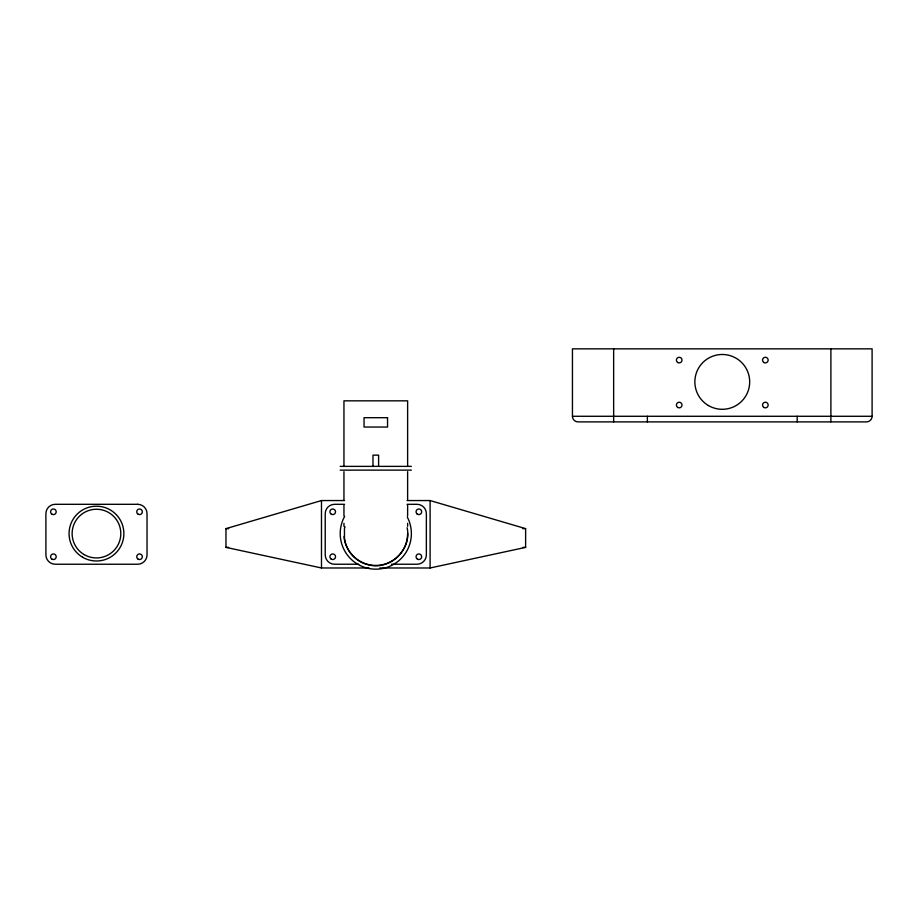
<?xml version="1.0" encoding="UTF-8"?>
<svg xmlns="http://www.w3.org/2000/svg" width="918" height="918" viewBox="0 0 918 918"><rect width="100%" height="100%" fill="white"/><g stroke="black" fill="none" stroke-linecap="round" stroke-linejoin="round"><path stroke-width="1.38" d="M407.099 527.712C412.01 548.803 391.057 569.653 370.184 565.236A31.981 31.981 0 0 1 344.502 539.268M344.457 527.896L344.457 539.279M369.002 567.978L321.484 567.978L225.966 547.38L225.966 528.642L321.484 500.551L344.56 500.551M379.868 567.978L430.106 567.978L525.624 547.38L525.624 528.642L430.106 500.551L407.018 500.551M572.442 416.279L872.1 416.279L872.1 348.851L572.442 348.851L572.442 416.279A5.623 5.623 0 0 0 578.065 421.89L866.477 421.89A5.623 5.623 0 0 0 872.1 416.279M340.211 466.378L411.379 466.378M340.211 470.131L411.379 470.131M344.537 504.303L334.588 504.303A9.364 9.364 0 0 0 325.224 513.667L325.224 554.862A9.364 9.364 0 0 0 334.588 564.237L358.743 564.237M407.053 504.303L416.99 504.303A9.364 9.364 0 0 1 426.365 513.667L426.365 554.862A9.364 9.364 0 0 1 416.99 564.237L391.424 564.237M225.966 528.642L228.639 528.642M522.95 528.642L525.624 528.642M225.966 547.38L228.639 547.38M522.95 547.38L525.624 547.38M830.893 348.851L830.893 421.867M797.191 416.279L797.191 421.867M647.362 416.279L647.362 421.867M613.649 348.851L613.649 421.867M430.106 500.551L430.106 567.978M407.626 466.378L407.626 400.833L343.952 400.833L343.952 466.378M407.626 471.645L407.626 499.633M407.626 504.671L407.626 515.939M407.626 523.306L407.626 526.358M378.606 466.378L378.606 455.144L372.983 455.144L372.983 466.378M343.952 471.645L343.952 499.633M343.952 504.671L343.952 515.939M343.952 523.306L343.952 526.358M321.484 500.551L321.484 567.978M407.626 533.587A31.843 31.843 0 0 1 377.229 565.396A31.843 31.843 0 0 1 344.078 536.456M407.294 517.041A35.584 35.584 0 0 1 375.416 569.171A35.584 35.584 0 0 1 344.652 516.375M344.698 527.93A32.44 32.44 0 0 1 344.927 526.611M387.545 417.69L364.044 417.69L364.044 427.054L387.545 427.054L387.545 417.69M137.666 504.303L55.264 504.303A9.364 9.364 0 0 0 45.9 513.667L45.9 554.862A9.364 9.364 0 0 0 55.264 564.237L137.666 564.237A9.364 9.364 0 0 0 147.029 554.862L147.029 513.667A9.364 9.364 0 0 0 137.666 504.303M82.586 557.226A27.414 27.414 0 0 0 123.873 533.806A27.414 27.414 0 0 0 82.941 509.754A27.414 27.414 0 0 0 82.586 557.226M84.135 554.587A24.35 24.35 0 0 0 120.809 533.783A24.35 24.35 0 0 0 84.456 512.416A24.35 24.35 0 0 0 84.135 554.587M138.136 514.229A2.811 2.811 0 0 0 142.347 511.796A2.811 2.811 0 0 0 138.136 509.364A2.811 2.811 0 0 0 138.136 514.229M138.136 559.177A2.811 2.811 0 0 0 142.347 556.744A2.811 2.811 0 0 0 138.136 554.311A2.811 2.811 0 0 0 138.136 559.177M51.982 514.229A2.811 2.811 0 0 0 56.205 511.796A2.811 2.811 0 0 0 51.982 509.364A2.811 2.811 0 0 0 51.982 514.229M51.982 559.177A2.811 2.811 0 0 0 56.205 556.744A2.811 2.811 0 0 0 51.982 554.311A2.811 2.811 0 0 0 51.982 559.177M417.254 514.091A2.811 2.811 0 0 0 421.672 512.049A2.811 2.811 0 0 0 417.69 509.238A2.811 2.811 0 0 0 417.254 514.091M417.461 559.177A2.811 2.811 0 0 0 421.672 556.744A2.811 2.811 0 0 0 417.461 554.311A2.811 2.811 0 0 0 417.461 559.177M331.318 514.229A2.811 2.811 0 0 0 335.529 511.796A2.811 2.811 0 0 0 331.318 509.364A2.811 2.811 0 0 0 331.318 514.229M331.1 559.039A2.811 2.811 0 0 0 335.518 556.996A2.811 2.811 0 0 0 331.536 554.197A2.811 2.811 0 0 0 331.1 559.039M708.386 405.526A27.414 27.414 0 0 0 749.685 382.095A27.414 27.414 0 0 0 708.753 358.043A27.414 27.414 0 0 0 708.386 405.526M763.948 362.518A2.811 2.811 0 0 0 768.159 360.086A2.811 2.811 0 0 0 763.948 357.653A2.811 2.811 0 0 0 763.948 362.518M763.948 407.477A2.811 2.811 0 0 0 768.159 405.033A2.811 2.811 0 0 0 763.948 402.6A2.811 2.811 0 0 0 763.948 407.477M677.794 362.518A2.811 2.811 0 0 0 682.005 360.086A2.811 2.811 0 0 0 677.794 357.653A2.811 2.811 0 0 0 677.794 362.518M677.794 407.477A2.811 2.811 0 0 0 682.005 405.033A2.811 2.811 0 0 0 677.794 402.6A2.811 2.811 0 0 0 677.794 407.477"/></g></svg>
